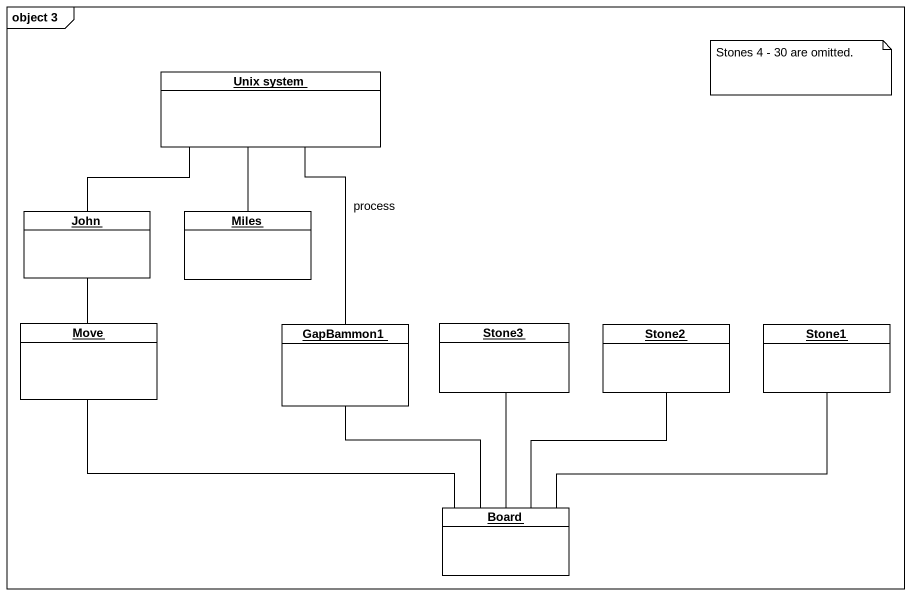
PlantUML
@startuml
mainframe object 3
hide circle
hide empty members
object "Unix system" as Unix_system
object John
object Miles
object Move
object GapBammon1
object Stone3
object Stone2
object Stone1
object Board
John -up- Unix_system
Miles -up- Unix_system
Move -up- John
GapBammon1 -up- Unix_system : process
Board -left- Move
Board -up- GapBammon1
Board -up- Stone3
Board -up- Stone2
Board -right- Stone1
note as N1
  Stones 4 - 30 are omitted.
end note
@enduml
